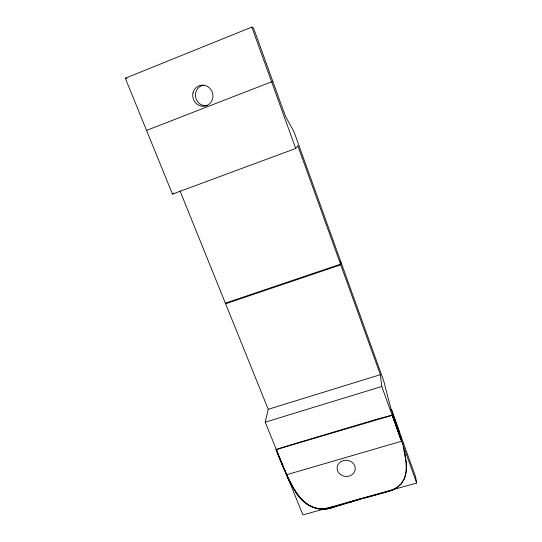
<?xml version="1.0" encoding="UTF-8"?>
<svg xmlns="http://www.w3.org/2000/svg" width="542" height="542" viewBox="0 0 542 542"><rect width="100%" height="100%" fill="white"/><g stroke="black" fill="none" stroke-linecap="round" stroke-linejoin="round"><path stroke-width="0.81" d="M340.83 261.8L340.755 264.835L225.607 303.771M340.6 261.149L340.518 264.178L225.357 303.141M416.676 483.01L381.785 386.507L380.369 374.685L297.782 145.669L295.715 148.481L172.458 194.117L125.324 78.224L251.827 27.1L253.568 28.109L285.295 115.968L294.096 132.058L383.661 380.694L390.68 407.753L415.531 476.56L416.676 483.01L302.937 514.9L265.214 422.157L268.229 409.305L180.1 191.102M172.458 194.117L173.86 193.196M146.55 130.405L271.603 81.788L272.951 81.781M357.869 499.487L357.93 499.467A5.21 4.573 5.3 0 1 358.723 499.236L359.292 499.08A5.21 4.58 5.1 0 1 360.091 498.864L362.632 498.274M357.706 499.548L355.416 500.3M357.883 499.866L357.937 499.846A5.217 4.58 5.3 0 1 358.729 499.616L359.305 499.46A5.217 4.58 5.1 0 1 360.098 499.236L362.652 498.654M357.72 499.927L355.708 500.591M356.995 500.171L359.028 499.561M356.44 500.354L354.698 500.903M268.229 409.305L380.369 374.685M265.214 422.157L381.785 386.507M352.842 501.472L354.908 500.835M353.797 501.181L353.404 501.303M353.282 500.957L352.835 501.093M352.72 501.126L352.158 501.296M350.755 502.095L353.33 501.323M352.043 501.33L351.372 501.533M352.104 501.689L351.433 501.892M351.257 501.567L350.749 501.716M331.121 507.359L331.792 507.163M350.41 501.817C337.686 505.185 321.42 513.464 308.615 504.927C301.623 500.537 296.752 493.599 292.694 486.56M331.216 507.705L331.609 507.59M351.277 501.939L335.993 506.35M331.176 507.339L331.677 507.197M331.162 507.725L332.226 507.414M348.16 502.854L349.4 502.495M286.603 474.731L401.575 441.235L400.653 435.375M331.833 507.522C318.066 512.935 303.269 504.805 296.257 492.739M346.636 503.301L344.719 503.857M339.59 505.327L342.463 504.507M337.097 506.038C318.181 514.717 302.05 504.473 293.229 487.936M386.209 491.906L392.388 489.873L397.361 487.123L401.236 483.579L404 479.277L405.721 474.135L406.398 468.119L406.039 461.113L404.644 453.173L406.276 463.214L406.256 471.526L404.61 478.376L401.29 483.945L397.117 487.692L391.656 490.564L367.313 497.448M385.918 491.987L367.293 497.075M366.948 497.17L366.317 497.332M367.083 497.509L366.738 497.603M366.202 497.366L365.626 497.515M366.216 497.739L365.647 497.888M365.511 497.542L364.996 497.678M364.42 497.827L364.881 497.705M364.956 498.064L364.549 498.173M364.359 497.841L364.014 497.929M363.553 498.044L363.899 497.956M390.497 409.603L391.466 409.467L399.861 433.288M125.324 78.224L126.909 78.244M392.286 415.274L283.073 447.55L276.19 449.813L276.711 451.405M296.196 492.644L291.779 485.388L288.866 479.318L288.866 479.772M293.202 487.888L291.847 485.063M292.531 486.73L292.389 486.032M292.233 486.201L291.691 484.772M291.698 485.232L291.264 483.992M291.535 484.941L291.501 484.433M291.372 484.189L291.352 484.595M291.217 484.352L290.668 482.868M291.115 484.162L290.39 482.326M290.539 482.624L290.519 483.03M290.437 482.427L290.39 482.786M290.261 482.082L290.316 482.637M290.214 482.441L290.085 482.197M290.031 481.642L290.011 482.048L289.929 481.445M289.828 481.249L289.882 481.804M289.706 480.998L289.753 481.553M289.604 480.801L289.557 481.161M289.679 480.95L289.658 481.357M289.53 481.113L289.482 480.551L289.435 480.91M289.36 480.307L289.333 480.713L289.259 480.11M289.137 479.86L289.211 480.469M289.015 479.609L289.082 480.219M288.744 479.521L288.771 479.114L288.717 479.474M288.649 478.864L288.622 479.277L288.527 478.62M288.405 478.369L288.473 478.972M288.263 478.071L288.33 478.674M288.208 478.43L288.141 477.82L288.093 478.179M287.998 477.522L287.992 477.976M287.877 477.272L287.944 477.875M287.734 476.974L287.707 477.38M287.856 477.224L287.802 477.577M287.599 476.669L287.565 477.075M287.714 476.919L287.66 477.278M288.994 480.036L278.541 455.93M287.456 476.371L287.545 477.028M287.314 476.072L287.402 476.723M287.172 475.768L287.26 476.425M287.009 475.415L287.003 475.876M287.152 475.72L287.125 476.127M286.84 475.524L286.711 474.765M286.989 475.368L286.955 475.774M286.684 474.711L286.501 474.311M286.359 474.46L286.332 474.413M286.339 473.959L285.912 472.997M286.244 474.209L286.061 473.81M285.864 472.902L285.383 472.292M285.681 472.495L285.18 471.831M285.146 471.276L284.753 470.869M284.943 470.822L284.536 470.361M284.564 469.961L284.137 469.447M284.259 469.25L283.893 468.884M284.347 469.453L283.981 469.087M284.015 468.688L283.459 467.861M284.103 468.891L283.723 468.478M283.839 468.281L283.263 467.4M283.581 467.665L283.175 467.197M283.297 467.001L282.877 466.479M283.405 467.258L282.985 466.737M283.019 466.337L282.802 465.829M283.1 466.547L282.66 465.971M282.694 465.571L282.314 465.151M282.457 465.009L281.955 464.277M282.585 465.314L282.077 464.582M282.097 464.135L281.549 463.302M282.226 464.447L281.677 463.606M281.711 463.214L280.892 461.703M281.84 463.518L281.23 462.529M281.413 462.495L279.984 459.487M281.074 461.669L279.394 457.543M276.454 450.287L276.169 449.582L276.996 449.183L289.868 445.151L377.605 418.973L392.306 415.152M279.774 458.972L275.946 449.535M276.684 450.863L279.205 457.082M277.463 453.275L278.303 455.348M394.725 421.791L395.396 423.83M393.377 418.282L394.515 421.412M395.464 423.837L400.85 439.399M395.687 424.637L400.87 439.623M251.827 27.1L295.715 148.481M392.455 415.741L395.064 422.916M392.808 416.717L393.045 417.367M403.167 447.15L403.329 447.746M403.783 449.474L403.397 448.139M402.496 442.204L402.625 442.685M403.472 448.288L403.56 448.607M402.93 443.857L403.031 444.284M403.973 450.355L404.264 451.425M404 450.341L404.136 450.883M404.203 451.276L404.42 452.197M404.434 452.13L404.623 453.065M404.447 452.306L404.61 453.01M207.369 105.663A10.434 9.898 72.6 0 1 195.642 97.208A10.434 9.898 72.6 0 1 203.372 85.202M403.892 450.029L403.892 450.029M192.952 92.967A10.623 10.074 72.2 0 0 205.75 105.9A10.623 10.074 72.2 0 0 209.74 88.204A10.623 10.074 72.2 0 0 192.952 92.967M340.532 474.602A9.092 8.11 6 0 0 355.166 469.738A9.092 8.11 6 0 0 342.835 460.734A9.092 8.11 6 0 0 340.532 474.602"/></g></svg>
